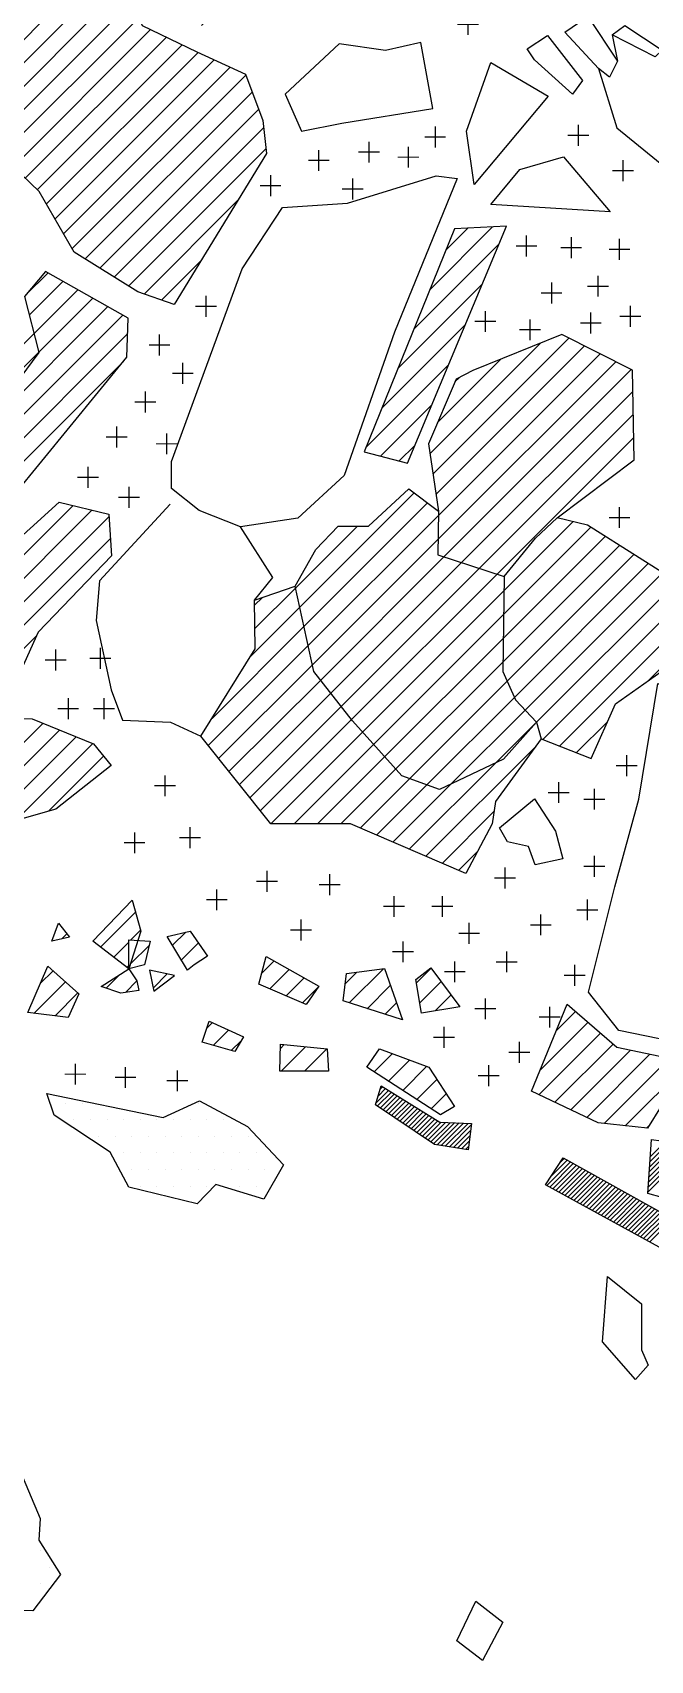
# Model space of a CAD drawing. Header units: metres. Extents: x -4.18 to -1.99, y -19.3 to -15.58.
# Drawn here: x -3.337 to -2.872, y -17.595 to -16.368 of the extents above; entities that cross this region are included whole.
import ezdxf

# ---------------------------------------------------------------- set-up
doc = ezdxf.new("R2010")
doc.units = ezdxf.units.M
doc.header["$LTSCALE"] = 25
doc.header["$MEASUREMENT"] = 0
doc.layers.get('0').update_dxf_attribs({"linetype": 'CONTINUOUS'})
for name, color, linetype in [('FEUER', 1, 'CONTINUOUS'), ('KNOCHEN', 2, 'CONTINUOUS'), ('KNOCHENSCHRAFF', 2, 'CONTINUOUS'), ('STEINE', 4, 'CONTINUOUS'), ('STEINESCHRAFF', 4, 'CONTINUOUS')]:
    doc.layers.add(name, color=color, linetype=linetype)

# ---------------------------------------------------------------- blocks, each defined once
blk = doc.blocks.new('*X3')
at = {"color": 0}
for p, q in [((-307.56, -1716.47), (-307.36, -1716.27)), ((-307.84, -1717.46), (-306.92, -1716.54)), ((-307.74, -1717.71), (-306.7, -1716.67)), ((-307.7, -1716.97), (-307.14, -1716.4)), ((-307.53, -1717.86), (-306.49, -1716.81)), ((-307.32, -1718), (-306.27, -1716.95)), ((-307.11, -1718.14), (-306.05, -1717.08)), ((-306.9, -1718.28), (-305.83, -1717.22)), ((-306.69, -1718.43), (-305.61, -1717.35)), ((-306.48, -1718.57), (-305.39, -1717.49)), ((-306.27, -1718.71), (-305.18, -1717.62)), ((-306.06, -1718.86), (-304.96, -1717.76)), ((-305.85, -1719), (-304.74, -1717.89)), ((-305.63, -1719.14), (-304.52, -1718.03)), ((-305.42, -1719.28), (-304.3, -1718.16)), ((-305.21, -1719.43), (-304.08, -1718.3)), ((-305, -1719.57), (-303.87, -1718.43)), ((-304.79, -1719.71), (-303.65, -1718.57)), ((-304.58, -1719.85), (-303.43, -1718.7)), ((-304.37, -1720), (-303.21, -1718.84)), ((-304.16, -1720.14), (-302.96, -1718.94)), ((-303.95, -1720.28), (-302.62, -1718.95)), ((-303.74, -1720.43), (-302.28, -1718.97)), ((-303.53, -1720.57), (-301.94, -1718.98)), ((-303.25, -1720.64), (-301.6, -1718.99)), ((-302.94, -1720.69), (-301.26, -1719.01)), ((-302.64, -1720.74), (-300.92, -1719.02)), ((-302.33, -1720.79), (-300.69, -1719.14)), ((-302.03, -1720.84), (-300.74, -1719.55)), ((-301.72, -1720.89), (-300.79, -1719.95)), ((-301.42, -1720.94), (-300.84, -1720.36)), ((-301.11, -1720.98), (-300.89, -1720.76)), ((-287.3, -1723.44), (-284.96, -1721.09)), ((-287.28, -1723.06), (-284.93, -1720.71)), ((-287.26, -1722.68), (-285.09, -1720.52)), ((-287.23, -1722.31), (-285.4, -1720.48)), ((-287.21, -1721.93), (-285.71, -1720.43)), ((-287.19, -1721.55), (-286.03, -1720.39)), ((-294.99, -1723.7), (-293.21, -1721.92)), ((-294.76, -1723.83), (-292.99, -1722.05)), ((-294.68, -1723.03), (-293.44, -1721.8)), ((-294.53, -1723.95), (-292.76, -1722.18)), ((-294.31, -1724.08), (-292.53, -1722.3)), ((-294.08, -1724.2), (-292.3, -1722.43)), ((-294.02, -1722.03), (-293.67, -1721.67)), ((-287.35, -1724.19), (-285.01, -1721.85)), ((-287.32, -1723.81), (-284.98, -1721.47)), ((-293.85, -1724.33), (-292.08, -1722.55)), ((-293.62, -1724.45), (-291.85, -1722.68)), ((-293.39, -1724.58), (-291.62, -1722.81)), ((-293.17, -1724.7), (-291.4, -1722.93)), ((-292.94, -1724.83), (-291.17, -1723.06)), ((-292.71, -1724.95), (-290.94, -1723.19)), ((-292.48, -1725.08), (-290.72, -1723.31)), ((-292.25, -1725.2), (-290.49, -1723.44)), ((-292.02, -1725.33), (-290.26, -1723.57)), ((-291.8, -1725.46), (-290.03, -1723.69)), ((-291.57, -1725.58), (-289.81, -1723.82)), ((-291.34, -1725.71), (-289.58, -1723.95)), ((-291.11, -1725.83), (-289.35, -1724.07)), ((-290.88, -1725.96), (-289.13, -1724.2)), ((-290.65, -1726.08), (-288.9, -1724.33)), ((-290.43, -1726.21), (-288.67, -1724.45)), ((-290.2, -1726.33), (-288.44, -1724.58)), ((-289.97, -1726.46), (-288.22, -1724.7)), ((-289.74, -1726.58), (-287.99, -1724.83)), ((-289.51, -1726.71), (-287.76, -1724.96)), ((-289.29, -1726.83), (-287.54, -1725.08)), ((-289.06, -1726.96), (-287.31, -1725.21)), ((-288.83, -1727.08), (-287.08, -1725.34)), ((-288.6, -1727.21), (-286.85, -1725.46)), ((-288.37, -1727.34), (-286.63, -1725.59)), ((-288.14, -1727.46), (-286.4, -1725.72)), ((-287.92, -1727.59), (-286.17, -1725.84)), ((-287.69, -1727.71), (-285.95, -1725.97)), ((-287.46, -1727.84), (-285.72, -1726.1)), ((-287.23, -1727.96), (-285.49, -1726.22))]:
    blk.add_line(p, q, dxfattribs=at)
blk = doc.blocks.new('*X4')
at = {"color": 0}
for p, q in [((-328.63, -1705.72), (-325.99, -1703.08)), ((-331.57, -1705.12), (-331.16, -1704.72)), ((-326.33, -1705.19), (-325.6, -1704.46)), ((-323.2, -1705.59), (-322.2, -1704.6)), ((-327.63, -1706.49), (-326.49, -1705.35)), ((-326.37, -1707), (-324.94, -1705.57)), ((-322.53, -1706.69), (-321.24, -1705.41)), ((-333.16, -1708.48), (-332.19, -1707.52)), ((-326.63, -1707.26), (-326.49, -1707.12)), ((-324.65, -1708.82), (-323.59, -1707.75)), ((-316.46, -1707.69), (-315.54, -1706.77)), ((-315.87, -1708.87), (-314.41, -1707.41)), ((-310.17, -1708.48), (-309.31, -1707.61)), ((-309.87, -1709.94), (-307.29, -1707.36)), ((-304.81, -1708.41), (-303.71, -1707.32)), ((-333.64, -1710.73), (-331.26, -1708.35)), ((-328.19, -1708.82), (-327.17, -1707.8)), ((-326.75, -1709.14), (-325.88, -1708.28)), ((-314.64, -1709.4), (-313.28, -1708.05)), ((-313.4, -1709.93), (-312.21, -1708.75)), ((-308.53, -1710.37), (-306.78, -1708.62)), ((-304.56, -1709.94), (-302.96, -1708.33)), ((-332.05, -1710.91), (-330.32, -1709.18)), ((-307.18, -1710.79), (-306.32, -1709.93)), ((-303.39, -1710.54), (-302.21, -1709.35)), ((-320.61, -1711.84), (-320.2, -1711.43)), ((-320.14, -1713.14), (-318.98, -1711.98)), ((-318.77, -1713.53), (-318.03, -1712.8)), ((-315.06, -1713.37), (-314.77, -1713.08)), ((-315.01, -1715.08), (-313.17, -1713.24)), ((-313.24, -1715.08), (-311.56, -1713.4)), ((-307.99, -1715.13), (-306.61, -1713.76)), ((-311.47, -1715.08), (-311.45, -1715.05)), ((-306.92, -1715.83), (-305.32, -1714.23)), ((-305.85, -1716.53), (-304.03, -1714.71)), ((-304.78, -1717.22), (-303.27, -1715.71)), ((-303.71, -1717.92), (-302.57, -1716.79))]:
    blk.add_line(p, q, dxfattribs=at)
blk = doc.blocks.new('*X5')
at = {"color": 0}
for p, q in [((-303.79, -1656.13), (-299.07, -1651.41)), ((-302.59, -1653.16), (-300.93, -1651.51)), ((-304.99, -1659.1), (-298.59, -1652.7)), ((-334.25, -1656.54), (-332.6, -1654.89)), ((-334, -1658.06), (-331.46, -1655.52)), ((-333.64, -1659.47), (-330.33, -1656.16)), ((-306.18, -1662.06), (-299.86, -1655.73)), ((-338.4, -1667.76), (-328.06, -1657.42)), ((-333.29, -1660.88), (-329.2, -1656.79)), ((-340.82, -1671.95), (-326.93, -1658.06)), ((-340.92, -1673.82), (-326.57, -1659.46)), ((-339.31, -1665.13), (-333.64, -1659.47)), ((-307.38, -1665.03), (-301.12, -1658.76)), ((-303.57, -1670.05), (-293.32, -1659.8)), ((-339.83, -1667.42), (-333.29, -1660.88)), ((-303.8, -1668.52), (-295.46, -1660.17)), ((-303.34, -1671.59), (-292.14, -1660.39)), ((-303.15, -1673.17), (-290.97, -1660.99)), ((-339.86, -1674.53), (-326.9, -1661.57)), ((-308.58, -1667.99), (-302.38, -1661.79)), ((-303.24, -1666.18), (-298.42, -1661.36)), ((-303.18, -1674.96), (-289.79, -1661.58)), ((-302.74, -1676.3), (-288.62, -1662.17)), ((-301.92, -1663.1), (-301.57, -1662.76)), ((-307.52, -1668.7), (-303.64, -1664.82)), ((-301.41, -1676.73), (-288.5, -1663.82)), ((-300.08, -1677.17), (-288.47, -1665.56)), ((-306.13, -1669.07), (-304.91, -1667.86)), ((-298.74, -1677.6), (-288.44, -1667.3)), ((-338.7, -1680.44), (-330.68, -1672.42)), ((-338.01, -1681.52), (-329.26, -1672.76)), ((-337.32, -1682.59), (-327.98, -1673.25)), ((-298.25, -1680.65), (-291.67, -1674.06)), ((-298.23, -1678.85), (-293.01, -1673.64)), ((-336.45, -1683.49), (-327.87, -1674.91)), ((-298.3, -1684.23), (-289.5, -1675.43)), ((-298.28, -1682.44), (-290.59, -1674.75)), ((-297.98, -1685.67), (-288.42, -1676.12)), ((-297.42, -1686.89), (-287.34, -1676.8)), ((-296.61, -1687.85), (-286.26, -1677.49)), ((-295.76, -1688.76), (-285.17, -1678.17)), ((-317.01, -1679.95), (-316.41, -1679.35)), ((-316.98, -1681.7), (-313.93, -1678.65)), ((-295.29, -1690.06), (-284.17, -1678.94)), ((-317.31, -1683.8), (-313.61, -1680.09)), ((-320.22, -1688.48), (-313.29, -1681.54)), ((-294.02, -1690.56), (-284.98, -1681.51)), ((-335.4, -1684.21), (-333.45, -1682.26)), ((-320.51, -1690.53), (-312.97, -1682.99)), ((-319.72, -1691.51), (-312.65, -1684.44)), ((-287.32, -1685.62), (-285.78, -1684.08)), ((-318.94, -1692.49), (-312.03, -1685.59)), ((-318.15, -1693.47), (-311.26, -1686.58)), ((-317.36, -1694.46), (-310.48, -1687.57)), ((-339.19, -1695.06), (-332.97, -1688.85)), ((-337.95, -1695.59), (-331.71, -1689.36)), ((-316.58, -1695.44), (-309.71, -1688.57)), ((-295.93, -1688.93), (-295.76, -1688.76)), ((-292.75, -1691.06), (-290.42, -1688.73)), ((-336.71, -1696.12), (-330.45, -1689.87)), ((-335, -1696.18), (-329.2, -1690.38)), ((-315.79, -1696.42), (-308.88, -1689.51)), ((-314.04, -1696.43), (-308.05, -1690.44)), ((-332.54, -1695.48), (-328.39, -1691.33)), ((-312.27, -1696.43), (-307.21, -1691.37)), ((-305.35, -1698.35), (-298.8, -1691.8)), ((-304.11, -1698.88), (-295.84, -1690.61)), ((-310.5, -1696.43), (-306.38, -1692.31)), ((-309.05, -1696.75), (-305.33, -1693.03)), ((-307.81, -1697.28), (-304.03, -1693.49)), ((-306.58, -1697.81), (-302.17, -1693.4)), ((-302.88, -1699.41), (-298.98, -1695.51)), ((-301.64, -1699.95), (-300.22, -1698.52)), ((-295.51, -1715.03), (-291.88, -1711.4)), ((-294.28, -1712.03), (-292.83, -1710.58)), ((-295.58, -1716.86), (-290.93, -1712.22)), ((-294.38, -1717.43), (-289.99, -1713.04)), ((-293.18, -1718), (-288.67, -1713.49)), ((-291.98, -1718.57), (-287.21, -1713.8)), ((-290.67, -1719.02), (-285.74, -1714.1)), ((-289.07, -1719.2), (-284.38, -1714.51)), ((-287.48, -1719.37), (-287.28, -1719.18))]:
    blk.add_line(p, q, dxfattribs=at)
blk = doc.blocks.new('*X6')
at = {"color": 0}
for p, q in [((-313.61, -1680.09), (-304.99, -1671.47)), ((-313.29, -1681.54), (-303.98, -1672.23)), ((-312.97, -1682.99), (-303.15, -1673.17)), ((-313.93, -1678.65), (-309.26, -1673.97)), ((-312.65, -1684.44), (-303.18, -1674.96)), ((-312.03, -1685.59), (-302.74, -1676.3)), ((-311.26, -1686.58), (-301.41, -1676.73)), ((-310.48, -1687.57), (-300.08, -1677.17)), ((-309.71, -1688.57), (-298.74, -1677.6)), ((-308.88, -1689.51), (-298.23, -1678.85)), ((-308.05, -1690.44), (-298.25, -1680.65)), ((-307.21, -1691.37), (-298.28, -1682.44)), ((-306.38, -1692.31), (-298.3, -1684.23)), ((-305.33, -1693.03), (-297.98, -1685.67)), ((-304.03, -1693.49), (-297.42, -1686.89)), ((-302.17, -1693.4), (-296.61, -1687.85)), ((-298.8, -1691.8), (-295.93, -1688.93))]:
    blk.add_line(p, q, dxfattribs=at)
blk = doc.blocks.new('*X7')
at = {"color": 0}
for p, q in [((-346.12, -1595.93), (-346.05, -1595.87)), ((-347.29, -1598.87), (-344.69, -1596.27)), ((-346.59, -1599.93), (-343.33, -1596.68)), ((-344.84, -1599.95), (-341.97, -1597.09)), ((-350.17, -1607.05), (-340.61, -1597.49)), ((-344.27, -1604.69), (-338.56, -1598.98)), ((-346.37, -1608.55), (-338.03, -1600.22)), ((-343.8, -1602.45), (-341.73, -1600.38)), ((-341.76, -1618.09), (-323.86, -1600.18)), ((-341.28, -1615.84), (-325.75, -1600.31)), ((-340.86, -1618.96), (-321.97, -1600.06)), ((-339.6, -1619.47), (-320.36, -1600.22)), ((-338.74, -1611.53), (-327.64, -1600.43)), ((-338.34, -1619.97), (-318.77, -1600.4)), ((-337.33, -1620.73), (-317.18, -1600.58)), ((-336.43, -1621.59), (-315.59, -1600.76)), ((-333.6, -1604.62), (-329.53, -1600.55)), ((-345.28, -1609.23), (-337.5, -1601.45)), ((-335.52, -1622.46), (-314.55, -1601.49)), ((-344.19, -1609.91), (-336.97, -1602.69)), ((-335.07, -1623.77), (-313.53, -1602.24)), ((-334.95, -1625.41), (-312.51, -1602.98)), ((-343.11, -1610.59), (-337.01, -1604.5)), ((-350.58, -1605.7), (-350.35, -1605.46)), ((-349.31, -1607.96), (-347.78, -1606.43)), ((-341.57, -1610.82), (-337.26, -1606.51)), ((-347.58, -1607.99), (-347.33, -1607.75)), ((-333.64, -1625.88), (-316.5, -1608.74)), ((-350.82, -1611.24), (-349.93, -1610.34)), ((-332.26, -1626.26), (-315.69, -1609.7)), ((-330.87, -1626.65), (-314.88, -1610.65)), ((-350.87, -1614.82), (-347.98, -1611.93)), ((-350.85, -1613.03), (-348.95, -1611.14)), ((-350.89, -1616.61), (-347, -1612.73)), ((-350.92, -1618.41), (-346.24, -1613.72)), ((-328.57, -1626.11), (-316.07, -1613.61)), ((-327.3, -1626.61), (-317.4, -1616.71)), ((-350.94, -1620.2), (-349.99, -1619.24)), ((-325.61, -1626.69), (-318.82, -1619.89)), ((-323.79, -1626.63), (-320.23, -1623.08)), ((-330.46, -1628), (-328.73, -1626.27)), ((-323.66, -1628.28), (-321.65, -1626.26)), ((-334.02, -1633.32), (-328.37, -1627.67)), ((-336.84, -1637.91), (-328, -1629.08)), ((-323.54, -1629.92), (-323.06, -1629.44)), ((-337.96, -1640.81), (-327.64, -1630.49)), ((-337.94, -1642.55), (-327.28, -1631.9)), ((-323.13, -1634.82), (-320.51, -1632.2)), ((-322.07, -1635.52), (-319.37, -1632.82)), ((-337.91, -1644.28), (-326.88, -1633.26)), ((-321.01, -1636.23), (-318.86, -1634.08)), ((-337, -1645.15), (-326.31, -1634.46)), ((-336.1, -1646.01), (-325.75, -1635.66)), ((-335.19, -1646.88), (-324.85, -1636.53)), ((-334.29, -1647.74), (-323.66, -1637.11)), ((-333.38, -1648.6), (-322.46, -1637.68)), ((-332.7, -1649.68), (-321.27, -1638.25)), ((-332.05, -1650.8), (-320.05, -1638.81)), ((-331.4, -1651.92), (-318.84, -1639.36)), ((-330.75, -1653.04), (-317.67, -1639.96)), ((-329.77, -1653.83), (-317.19, -1641.25)), ((-328.68, -1654.51), (-316.7, -1642.53)), ((-327.6, -1655.19), (-316.32, -1643.92)), ((-326.51, -1655.87), (-316.16, -1645.52)), ((-325.34, -1656.47), (-318.27, -1649.4)), ((-324.03, -1656.93), (-321.04, -1653.94))]:
    blk.add_line(p, q, dxfattribs=at)
blk = doc.blocks.new('LB')
at = {"layer": 'FEUER', "const_width": 0.1}
for points in [[(0, 0), (0, -1.6)], [(-0.8, -0.8), (0.8, -0.8)]]:
    blk.add_lwpolyline(points, dxfattribs=at)
blk = doc.blocks.new('*X12')
at = {"color": 0}
for p, q in [((-331.25, -1717.5), (-331.25, -1717.5)), ((-330, -1717.5), (-330, -1717.5)), ((-321.25, -1717.5), (-321.25, -1717.5)), ((-330.625, -1718.75), (-330.625, -1718.75)), ((-329.375, -1718.75), (-329.375, -1718.75)), ((-328.125, -1718.75), (-328.125, -1718.75)), ((-326.875, -1718.75), (-326.875, -1718.75)), ((-325.625, -1718.75), (-325.625, -1718.75)), ((-324.375, -1718.75), (-324.375, -1718.75)), ((-323.125, -1718.75), (-323.125, -1718.75)), ((-321.875, -1718.75), (-321.875, -1718.75)), ((-320.625, -1718.75), (-320.625, -1718.75)), ((-319.375, -1718.75), (-319.375, -1718.75)), ((-328.75, -1720), (-328.75, -1720)), ((-327.5, -1720), (-327.5, -1720)), ((-326.25, -1720), (-326.25, -1720)), ((-325, -1720), (-325, -1720)), ((-323.75, -1720), (-323.75, -1720)), ((-322.5, -1720), (-322.5, -1720)), ((-321.25, -1720), (-321.25, -1720)), ((-320, -1720), (-320, -1720)), ((-318.75, -1720), (-318.75, -1720)), ((-317.5, -1720), (-317.5, -1720)), ((-326.875, -1721.25), (-326.875, -1721.25)), ((-325.625, -1721.25), (-325.625, -1721.25)), ((-324.375, -1721.25), (-324.375, -1721.25)), ((-323.125, -1721.25), (-323.125, -1721.25)), ((-321.875, -1721.25), (-321.875, -1721.25)), ((-320.625, -1721.25), (-320.625, -1721.25)), ((-319.375, -1721.25), (-319.375, -1721.25)), ((-318.125, -1721.25), (-318.125, -1721.25)), ((-316.875, -1721.25), (-316.875, -1721.25)), ((-326.25, -1722.5), (-326.25, -1722.5)), ((-325, -1722.5), (-325, -1722.5)), ((-323.75, -1722.5), (-323.75, -1722.5)), ((-322.5, -1722.5), (-322.5, -1722.5)), ((-321.25, -1722.5), (-321.25, -1722.5)), ((-320, -1722.5), (-320, -1722.5)), ((-318.75, -1722.5), (-318.75, -1722.5)), ((-317.5, -1722.5), (-317.5, -1722.5)), ((-316.25, -1722.5), (-316.25, -1722.5)), ((-325.625, -1723.75), (-325.625, -1723.75)), ((-324.375, -1723.75), (-324.375, -1723.75)), ((-323.125, -1723.75), (-323.125, -1723.75)), ((-321.875, -1723.75), (-321.875, -1723.75)), ((-320.625, -1723.75), (-320.625, -1723.75)), ((-319.375, -1723.75), (-319.375, -1723.75)), ((-318.125, -1723.75), (-318.125, -1723.75)), ((-316.875, -1723.75), (-316.875, -1723.75)), ((-333.125, -1751.25), (-333.125, -1751.25)), ((-332.5, -1752.5), (-332.5, -1752.5)), ((-333.125, -1753.75), (-333.125, -1753.75))]:
    blk.add_line(p, q, dxfattribs=at)

msp = doc.modelspace()

# ---------------------------------------------------------------- linework, layer by layer
at = {"layer": 'KNOCHEN'}
for points in [[(-3.0789, -17.1762), (-3.0748, -17.1619), (-3.0306, -17.1893), (-3.0067, -17.1903), (-3.0092, -17.2101), (-3.0346, -17.2061), (-3.0789, -17.1762)], [(-2.8736, -17.2431), (-2.871, -17.2024), (-2.8492, -17.2054), (-2.8522, -17.2491), (-2.8736, -17.2431)], [(-2.9508, -17.2365), (-2.9376, -17.2162), (-2.841, -17.27), (-2.8547, -17.2893), (-2.9508, -17.2365)]]:
    msp.add_lwpolyline(points, dxfattribs=at)
at = {"layer": 'STEINE'}
for points in [[(-3.1612, -16.4588), (-3.2307, -16.5727), (-3.2582, -16.563), (-3.306, -16.5331), (-3.3324, -16.4874), (-3.3792, -16.4427), (-3.3797, -16.3995), (-3.3559, -16.3568), (-3.3046, -16.2801), (-3.2879, -16.2602), (-3.2701, -16.3298), (-3.2548, -16.3623), (-3.2136, -16.3821), (-3.177, -16.3989), (-3.1638, -16.4339), (-3.1612, -16.4588)], [(-2.9362, -16.3672), (-2.9189, -16.3555), (-2.8966, -16.389), (-2.9026, -16.4012), (-2.9108, -16.3946), (-2.9362, -16.3672)], [(-2.863, -16.3808), (-2.8681, -16.3859), (-2.9006, -16.3692), (-2.891, -16.3621), (-2.863, -16.3808)], [(-3.0358, -16.4247), (-3.0449, -16.3749), (-3.0714, -16.381), (-3.1064, -16.3759), (-3.147, -16.4141), (-3.1348, -16.442), (-3.1043, -16.4359), (-3.0358, -16.4247)], [(-2.9647, -16.3799), (-2.9494, -16.3697), (-2.923, -16.4037), (-2.9306, -16.4139), (-2.9591, -16.388), (-2.9647, -16.3799)], [(-2.9006, -16.3692), (-2.8966, -16.389)], [(-3.0047, -16.482), (-3.0103, -16.4419), (-2.9921, -16.3901), (-2.9489, -16.4154), (-3.0047, -16.482)], [(-3.0047, -16.482), (-3.0103, -16.4419), (-2.9921, -16.3901)], [(-2.9108, -16.3946), (-2.897, -16.4393), (-2.8604, -16.4692), (-2.7965, -16.4102), (-2.8117, -16.3854), (-2.863, -16.3808)], [(-2.992, -16.4973), (-2.9702, -16.4708), (-2.9372, -16.4612), (-2.9021, -16.5028), (-2.992, -16.4973)], [(-3.2327, -16.691), (-3.1794, -16.5457), (-3.149, -16.4994), (-3.1002, -16.4963), (-3.0332, -16.4755), (-3.0174, -16.4775), (-3.0646, -16.5934), (-3.1026, -16.7016), (-3.1376, -16.7337), (-3.1808, -16.7403), (-3.2118, -16.7281), (-3.2327, -16.7114), (-3.2327, -16.691)], [(-3.0874, -16.6838), (-3.0549, -16.6924), (-2.9803, -16.5135), (-3.0194, -16.5156), (-3.0874, -16.6838)], [(-3.412, -16.7262), (-3.4074, -16.7461), (-3.3734, -16.743), (-3.2663, -16.6123), (-3.2653, -16.5828), (-3.3278, -16.5478), (-3.3435, -16.5666), (-3.3328, -16.6088), (-3.3861, -16.6805), (-3.412, -16.7262)], [(-3.0319, -16.7615), (-2.9821, -16.7777), (-2.9583, -16.7488), (-2.942, -16.7335), (-2.8841, -16.6898), (-2.8852, -16.6222), (-2.9386, -16.5953), (-3.0056, -16.6223), (-3.0183, -16.6289), (-3.0391, -16.6777), (-3.0315, -16.7285), (-3.0319, -16.7615)], [(-3.4135, -16.7628), (-3.3612, -16.7613), (-3.3175, -16.7216), (-3.2799, -16.7307), (-3.2779, -16.7622), (-3.3332, -16.8197), (-3.3459, -16.8476), (-3.3698, -16.8314), (-3.4135, -16.7628)], [(-2.9577, -16.8875), (-2.9825, -16.9154), (-3.0308, -16.9383), (-3.0592, -16.9282), (-3.0964, -16.8866), (-3.1254, -16.8495), (-3.1396, -16.785), (-3.1239, -16.7575), (-3.1072, -16.7397), (-3.0843, -16.7397), (-3.0538, -16.7117), (-3.0315, -16.7285)], [(-3.2337, -16.7231), (-3.287, -16.781), (-3.2895, -16.811), (-3.2783, -16.8633), (-3.2696, -16.8862), (-3.2336, -16.8877), (-3.2107, -16.8983)], [(-2.9821, -16.7777), (-2.9831, -16.8494), (-2.9734, -16.8707), (-2.9577, -16.8875), (-2.9541, -16.9002), (-2.9165, -16.9149), (-2.8982, -16.8737), (-2.8596, -16.8467), (-2.8414, -16.7883), (-2.9192, -16.7391), (-2.942, -16.7335)], [(-3.1701, -16.7957), (-3.1564, -16.7784), (-3.1808, -16.7403)], [(-2.9541, -16.9002), (-2.9886, -16.9474), (-2.9911, -16.9642), (-3.0109, -17.0018), (-3.0978, -16.9643), (-3.1578, -16.9643), (-3.2107, -16.8983), (-3.1696, -16.8322), (-3.1701, -16.7957), (-3.1396, -16.785)], [(-2.8244, -17.1348), (-2.8955, -17.1201), (-2.9184, -17.0912), (-2.8986, -17.0119), (-2.8804, -16.9458), (-2.8662, -16.8584), (-2.8002, -16.8884), (-2.7615, -16.9163), (-2.762, -16.9366), (-2.7985, -17.0184), (-2.7888, -17.055), (-2.8244, -17.1348)], [(-3.4347, -16.9478), (-3.4195, -16.9097), (-3.3885, -16.8969), (-3.3779, -16.8847), (-3.3377, -16.8852), (-3.2915, -16.904), (-3.2782, -16.9202), (-3.3199, -16.9533), (-3.3595, -16.9645), (-3.3951, -16.9493), (-3.4129, -16.96), (-3.4347, -16.9478)], [(-2.9855, -16.9673), (-2.9591, -16.9454), (-2.9434, -16.9698), (-2.9378, -16.9906), (-2.9586, -16.9952), (-2.9637, -16.9815), (-2.9794, -16.9779), (-2.9855, -16.9673)], [(-3.2919, -17.0528), (-3.2624, -17.0218), (-3.2558, -17.0452), (-3.2649, -17.0737), (-3.2919, -17.0528)], [(-3.3229, -17.0529), (-3.3178, -17.0392), (-3.3096, -17.0498), (-3.3229, -17.0529)], [(-3.2649, -17.0737), (-3.2649, -17.0518), (-3.2487, -17.0528), (-3.2532, -17.0706), (-3.2649, -17.0737)], [(-3.2207, -17.0746), (-3.236, -17.0493), (-3.2187, -17.0452), (-3.2055, -17.064), (-3.2156, -17.0706), (-3.2207, -17.0746)], [(-3.1668, -17.0853), (-3.1613, -17.0644), (-3.1216, -17.0868), (-3.1313, -17.1005), (-3.1668, -17.0853)], [(-3.3411, -17.1067), (-3.3259, -17.0717), (-3.3025, -17.0925), (-3.3106, -17.1103), (-3.3411, -17.1067)], [(-3.2857, -17.0869), (-3.2649, -17.0737), (-3.2588, -17.0828), (-3.2573, -17.0899), (-3.271, -17.092), (-3.2857, -17.0869)], [(-3.2492, -17.0747), (-3.2461, -17.0904), (-3.2304, -17.0787), (-3.2492, -17.0747)], [(-3.1008, -17.0771), (-3.0723, -17.0735), (-3.0586, -17.1121), (-3.1033, -17.0979)], [(-3.1033, -17.0979), (-3.1008, -17.0771)], [(-3.0444, -17.107), (-3.0485, -17.0816), (-3.0373, -17.073), (-3.0154, -17.1024), (-3.0444, -17.107)], [(-2.9615, -17.1659), (-2.9346, -17.1003), (-2.897, -17.1328), (-2.8431, -17.144), (-2.8741, -17.1938), (-2.9112, -17.1897), (-2.9615, -17.1659)], [(-3.2095, -17.129), (-3.2044, -17.1132), (-3.1785, -17.1249), (-3.1851, -17.1361), (-3.2095, -17.129)], [(-3.151, -17.1508), (-3.1505, -17.1305), (-3.1155, -17.134), (-3.1145, -17.1508), (-3.151, -17.1508)], [(-3.0855, -17.1477), (-3.0759, -17.134), (-3.0388, -17.1477), (-3.0194, -17.1776), (-3.0301, -17.1837), (-3.0855, -17.1477)], [(-3.3268, -17.1677), (-3.2389, -17.1859), (-3.2115, -17.1732), (-3.1754, -17.1925), (-3.1484, -17.2214), (-3.1632, -17.2473), (-3.1992, -17.2362), (-3.2135, -17.2509), (-3.2648, -17.2383), (-3.279, -17.2119), (-3.3212, -17.184), (-3.3268, -17.1677)], [(-2.8831, -17.3833), (-2.908, -17.3549), (-2.904, -17.3056), (-2.8786, -17.3264), (-2.8785, -17.3609), (-2.8735, -17.3726), (-2.8831, -17.3833)], [(-3.5059, -17.4747), (-3.5233, -17.3584), (-3.4659, -17.3314), (-3.4481, -17.3639), (-3.3698, -17.3974), (-3.3561, -17.4304), (-3.3317, -17.4883), (-3.3327, -17.5046), (-3.3164, -17.5305), (-3.3372, -17.5579), (-3.385, -17.5569), (-3.4704, -17.5057)], [(-2.9983, -17.5953), (-3.0176, -17.5805), (-3.0034, -17.5506), (-2.9831, -17.5663), (-2.9983, -17.5953)]]:
    msp.add_lwpolyline(points, dxfattribs=at)

# ---------------------------------------------------------------- block references
at = {"layer": 'FEUER', "xscale": 0.01, "yscale": 0.01, "zscale": 0.01}
for name, p in [('*X7', (0, 0)), ('LB', (-3.0093, -16.3534)), ('*X5', (0, 0)), ('LB', (-3.034, -16.4383)), ('LB', (-2.9261, -16.437)), ('LB', (-3.0839, -16.4497)), ('LB', (-3.1217, -16.456)), ('LB', (-3.0543, -16.4535)), ('LB', (-2.8924, -16.4636)), ('LB', (-3.1581, -16.475)), ('LB', (-3.0961, -16.4775)), ('LB', (-2.9652, -16.5205)), ('LB', (-2.9315, -16.5217)), ('LB', (-2.8951, -16.523)), ('LB', (-2.9463, -16.5559)), ('LB', (-2.9113, -16.5508)), ('LB', (-3.2067, -16.566)), ('LB', (-2.887, -16.5736)), ('LB', (-2.9962, -16.5774)), ('LB', (-2.9625, -16.5837)), ('LB', (-2.9167, -16.5786)), ('LB', (-3.2418, -16.5951)), ('LB', (-3.2242, -16.6166)), ('LB', (-3.2525, -16.6381)), ('LB', (-3.2741, -16.6646)), ('LB', (-3.2364, -16.6697)), ('LB', (-3.2957, -16.695)), ('LB', (-3.2647, -16.7101)), ('*X6', (0, 0)), ('LB', (-2.8951, -16.7253)), ('LB', (-3.32, -16.8328)), ('LB', (-3.2863, -16.8315)), ('LB', (-3.3106, -16.8694)), ('LB', (-3.2836, -16.8694)), ('LB', (-2.8897, -16.9124)), ('LB', (-3.2377, -16.9276)), ('LB', (-2.9409, -16.9327)), ('LB', (-2.914, -16.9377)), ('LB', (-3.2188, -16.9668)), ('LB', (-3.2606, -16.9706)), ('LB', (-2.914, -16.9883)), ('LB', (-3.1608, -16.9997)), ('LB', (-3.1136, -17.0022)), ('LB', (-2.9814, -16.9971)), ('LB', (-3.1986, -17.0136)), ('LB', (-3.065, -17.0186)), ('LB', (-3.0286, -17.0186)), ('LB', (-2.9194, -17.0212)), ('*X4', (0, 0)), ('LB', (-3.1352, -17.0363)), ('LB', (-3.0084, -17.0389)), ('LB', (-2.9544, -17.0325)), ('LB', (-3.0583, -17.0528)), ('LB', (-2.9801, -17.0604)), ('LB', (-3.0192, -17.0679)), ('LB', (-2.9288, -17.0705)), ('LB', (-2.9962, -17.0958)), ('LB', (-2.9477, -17.1021)), ('LB', (-3.0273, -17.1173)), ('LB', (-2.9706, -17.1286)), ('LB', (-3.3052, -17.1451)), ('LB', (-3.2674, -17.1476)), ('LB', (-3.2283, -17.1501)), ('LB', (-2.9936, -17.1463))]:
    msp.add_blockref(name, p, dxfattribs=at)
at = {"layer": 'KNOCHENSCHRAFF', "xscale": 0.01, "yscale": 0.01, "zscale": 0.01}
msp.add_blockref('*X3', (0, 0), dxfattribs=at)
at = {"layer": 'STEINESCHRAFF', "xscale": 0.01, "yscale": 0.01, "zscale": 0.01}
msp.add_blockref('*X12', (0, 0), dxfattribs=at)

doc.saveas('drawing.dxf')
